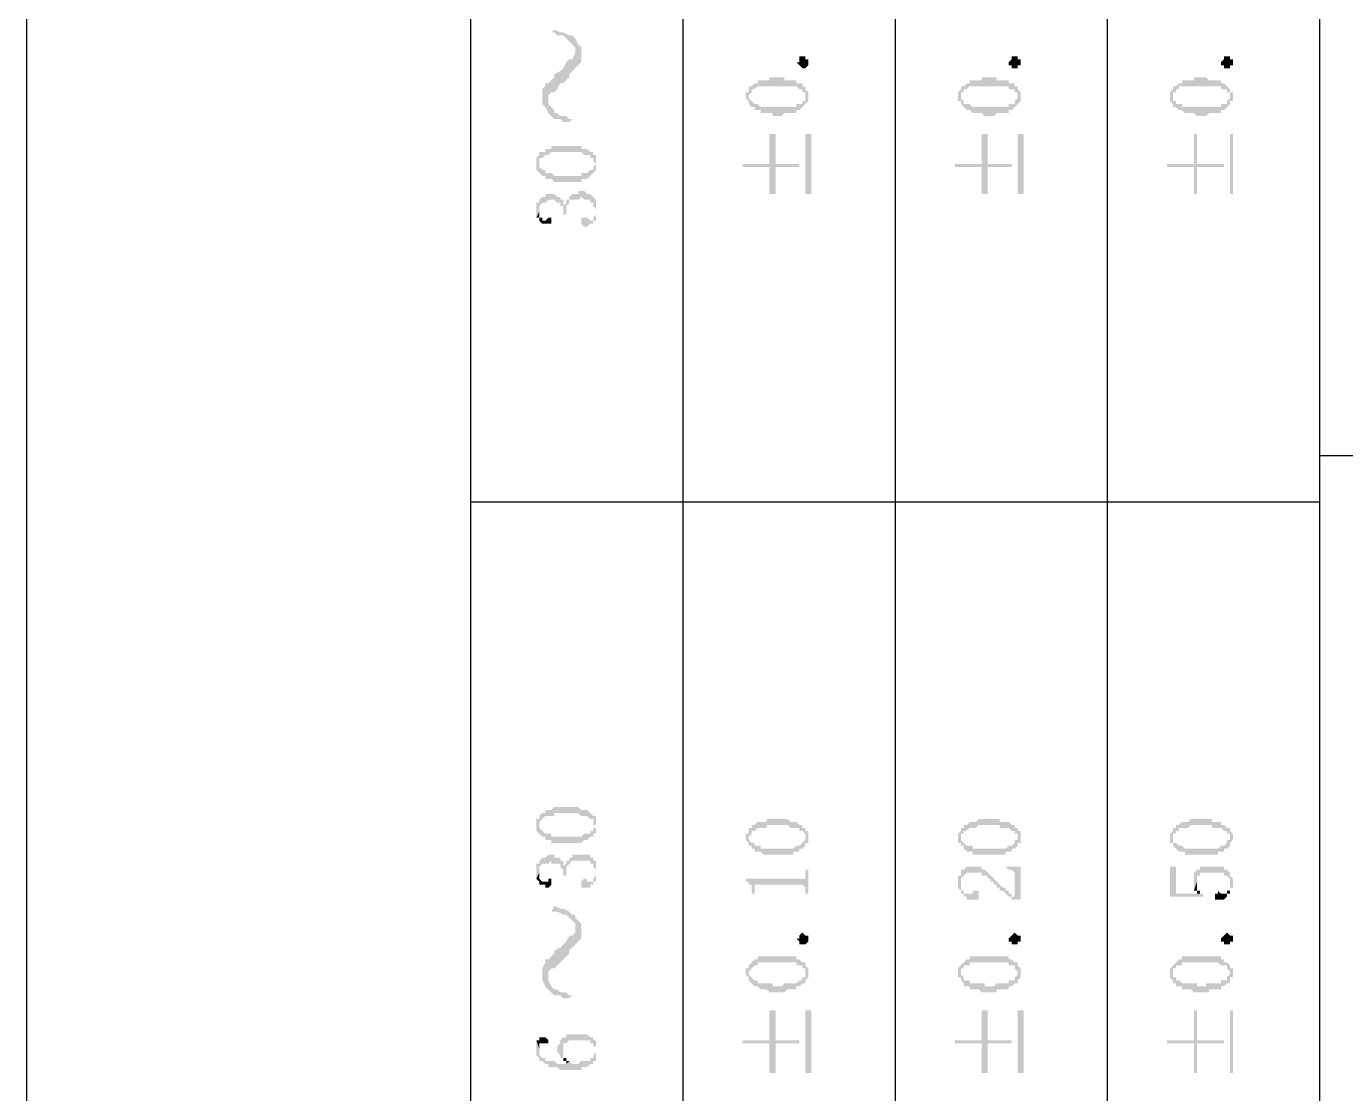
# Model space of a CAD drawing. Header units: millimetres. Extents: x 7018 to 13530, y 4187 to 5692.
# Drawn here: x 9826.37 to 9846.29, y 5022.01 to 5038.12 of the extents above; entities that cross this region are included whole.
import ezdxf

# ---------------------------------------------------------------- set-up
doc = ezdxf.new("R2010")
doc.units = ezdxf.units.MM

msp = doc.modelspace()

# ---------------------------------------------------------------- hatches: boundary and pattern name
at = {"transparency": 33554559}
for points in [[(9834.295, 5038.03), (9834.34, 5038.03), (9834.385, 5037.985), (9834.475, 5037.985), (9834.52, 5037.94), (9834.566, 5037.895), (9834.566, 5037.895), (9834.611, 5037.85), (9834.656, 5037.804), (9834.656, 5037.489), (9834.656, 5037.489), (9834.701, 5037.534), (9834.746, 5037.579), (9834.746, 5037.804), (9834.701, 5037.85), (9834.656, 5037.94), (9834.656, 5037.94), (9834.611, 5037.985), (9834.566, 5037.985), (9834.475, 5038.03), (9834.43, 5038.03), (9834.34, 5038.075)], [(9834.159, 5037.037), (9834.159, 5036.947), (9834.205, 5036.902), (9834.25, 5036.812), (9834.25, 5036.992), (9834.25, 5037.082), (9834.295, 5037.127), (9834.34, 5037.127), (9834.385, 5037.173), (9834.43, 5037.263), (9834.475, 5037.263), (9834.52, 5037.308), (9834.566, 5037.353), (9834.566, 5037.398), (9834.611, 5037.443), (9834.656, 5037.489), (9834.656, 5037.759), (9834.656, 5037.714), (9834.611, 5037.624), (9834.566, 5037.624), (9834.52, 5037.579), (9834.475, 5037.489), (9834.475, 5037.489), (9834.43, 5037.443), (9834.34, 5037.398), (9834.34, 5037.353), (9834.295, 5037.308), (9834.25, 5037.263), (9834.205, 5037.263), (9834.205, 5037.218), (9834.159, 5037.173), (9834.159, 5037.082)], [(9838.176, 5037.579), (9838.176, 5037.534), (9838.176, 5037.534), (9838.131, 5037.489), (9838.086, 5037.489), (9838.041, 5037.534), (9838.041, 5037.534), (9837.996, 5037.579), (9838.041, 5037.579), (9838.041, 5037.624), (9838.041, 5037.669), (9838.131, 5037.669), (9838.131, 5037.624), (9838.176, 5037.624), (9838.176, 5037.579)], [(9841.381, 5037.579), (9841.381, 5037.534), (9841.335, 5037.534), (9841.335, 5037.489), (9841.245, 5037.489), (9841.245, 5037.534), (9841.2, 5037.534), (9841.2, 5037.579), (9841.2, 5037.579), (9841.245, 5037.624), (9841.245, 5037.669), (9841.335, 5037.669), (9841.335, 5037.624), (9841.381, 5037.624), (9841.381, 5037.579)], [(9844.585, 5037.579), (9844.585, 5037.534), (9844.54, 5037.534), (9844.54, 5037.489), (9844.45, 5037.489), (9844.45, 5037.534), (9844.404, 5037.534), (9844.404, 5037.579), (9844.404, 5037.579), (9844.45, 5037.624), (9844.45, 5037.669), (9844.54, 5037.669), (9844.54, 5037.624), (9844.585, 5037.624), (9844.585, 5037.579)], [(9837.228, 5037.082), (9837.228, 5037.037), (9837.228, 5037.037), (9837.274, 5036.992), (9837.274, 5036.947), (9837.274, 5037.082), (9837.274, 5037.082), (9837.319, 5037.127), (9837.319, 5037.173), (9837.364, 5037.173), (9837.409, 5037.218), (9837.996, 5037.218), (9838.041, 5037.173), (9838.086, 5037.173), (9838.086, 5037.127), (9838.131, 5037.127), (9838.131, 5037.082), (9838.131, 5037.218), (9838.086, 5037.218), (9838.086, 5037.263), (9837.996, 5037.263), (9837.996, 5037.308), (9837.815, 5037.308), (9837.815, 5037.353), (9837.589, 5037.353), (9837.589, 5037.308), (9837.409, 5037.308), (9837.409, 5037.263), (9837.364, 5037.263), (9837.319, 5037.218), (9837.274, 5037.218), (9837.274, 5037.173), (9837.274, 5037.127), (9837.228, 5037.127)], [(9840.433, 5037.082), (9840.433, 5037.037), (9840.433, 5036.992), (9840.478, 5036.992), (9840.478, 5036.947), (9840.478, 5037.082), (9840.478, 5037.127), (9840.523, 5037.127), (9840.523, 5037.173), (9840.568, 5037.173), (9840.613, 5037.218), (9841.2, 5037.218), (9841.2, 5037.173), (9841.29, 5037.173), (9841.29, 5037.127), (9841.335, 5037.127), (9841.335, 5037.082), (9841.335, 5037.218), (9841.29, 5037.218), (9841.29, 5037.263), (9841.2, 5037.263), (9841.2, 5037.308), (9841.02, 5037.308), (9841.02, 5037.353), (9840.794, 5037.353), (9840.794, 5037.308), (9840.613, 5037.308), (9840.613, 5037.263), (9840.568, 5037.263), (9840.523, 5037.218), (9840.478, 5037.218), (9840.478, 5037.173), (9840.478, 5037.173), (9840.433, 5037.127)], [(9843.637, 5037.082), (9843.637, 5037.037), (9843.637, 5036.992), (9843.637, 5036.992), (9843.682, 5036.947), (9843.682, 5037.082), (9843.682, 5037.127), (9843.727, 5037.127), (9843.727, 5037.173), (9843.773, 5037.173), (9843.773, 5037.218), (9844.404, 5037.218), (9844.404, 5037.173), (9844.495, 5037.173), (9844.495, 5037.127), (9844.54, 5037.127), (9844.54, 5037.082), (9844.54, 5037.173), (9844.495, 5037.218), (9844.495, 5037.218), (9844.45, 5037.263), (9844.404, 5037.263), (9844.404, 5037.308), (9844.224, 5037.308), (9844.179, 5037.353), (9843.998, 5037.353), (9843.998, 5037.308), (9843.818, 5037.308), (9843.818, 5037.263), (9843.773, 5037.263), (9843.727, 5037.218), (9843.682, 5037.218), (9843.682, 5037.173), (9843.682, 5037.173), (9843.637, 5037.127)], [(9837.274, 5036.947), (9837.319, 5036.902), (9837.364, 5036.902), (9837.364, 5036.857), (9837.454, 5036.857), (9837.454, 5036.812), (9837.635, 5036.812), (9837.635, 5036.766), (9837.77, 5036.766), (9837.815, 5036.812), (9837.996, 5036.812), (9837.996, 5036.857), (9838.041, 5036.857), (9838.086, 5036.902), (9838.086, 5036.902), (9838.131, 5036.947), (9838.131, 5036.947), (9838.176, 5036.992), (9838.176, 5037.082), (9838.176, 5037.127), (9838.176, 5037.127), (9838.131, 5037.173), (9838.131, 5037.037), (9838.131, 5036.992), (9838.086, 5036.992), (9838.086, 5036.947), (9837.996, 5036.947), (9837.996, 5036.902), (9837.454, 5036.902), (9837.409, 5036.947), (9837.364, 5036.947), (9837.319, 5036.992), (9837.319, 5036.992), (9837.274, 5037.037), (9837.274, 5037.082)], [(9840.478, 5036.947), (9840.523, 5036.902), (9840.523, 5036.902), (9840.568, 5036.857), (9840.613, 5036.857), (9840.658, 5036.812), (9840.794, 5036.812), (9840.839, 5036.766), (9840.974, 5036.766), (9841.02, 5036.812), (9841.2, 5036.812), (9841.2, 5036.857), (9841.245, 5036.857), (9841.29, 5036.902), (9841.29, 5036.902), (9841.335, 5036.947), (9841.335, 5036.947), (9841.381, 5036.992), (9841.381, 5037.082), (9841.381, 5037.127), (9841.381, 5037.127), (9841.335, 5037.173), (9841.335, 5037.037), (9841.335, 5037.037), (9841.29, 5036.992), (9841.29, 5036.947), (9841.2, 5036.947), (9841.2, 5036.902), (9840.658, 5036.902), (9840.613, 5036.947), (9840.523, 5036.947), (9840.523, 5036.992), (9840.523, 5036.992), (9840.478, 5037.037), (9840.478, 5037.082)], [(9843.682, 5036.947), (9843.682, 5036.902), (9843.727, 5036.902), (9843.773, 5036.857), (9843.818, 5036.857), (9843.863, 5036.812), (9843.998, 5036.812), (9844.043, 5036.766), (9844.179, 5036.766), (9844.224, 5036.812), (9844.404, 5036.812), (9844.404, 5036.857), (9844.45, 5036.857), (9844.495, 5036.902), (9844.495, 5036.902), (9844.54, 5036.947), (9844.54, 5036.992), (9844.585, 5036.992), (9844.585, 5037.082), (9844.585, 5037.127), (9844.54, 5037.127), (9844.54, 5037.173), (9844.54, 5037.037), (9844.54, 5037.037), (9844.495, 5036.992), (9844.495, 5036.947), (9844.404, 5036.947), (9844.404, 5036.902), (9843.818, 5036.902), (9843.818, 5036.947), (9843.727, 5036.947), (9843.727, 5036.992), (9843.682, 5036.992), (9843.682, 5037.037), (9843.682, 5037.082)], [(9834.25, 5036.812), (9834.25, 5036.812), (9834.295, 5036.766), (9834.34, 5036.721), (9834.43, 5036.721), (9834.475, 5036.676), (9834.566, 5036.676), (9834.611, 5036.721), (9834.566, 5036.721), (9834.52, 5036.766), (9834.43, 5036.766), (9834.385, 5036.812), (9834.34, 5036.812), (9834.34, 5036.857), (9834.295, 5036.902), (9834.25, 5036.947), (9834.25, 5036.992)], [(9837.183, 5036.044), (9837.183, 5035.999), (9837.589, 5035.999), (9837.589, 5035.593), (9837.68, 5035.593), (9837.68, 5035.999), (9838.041, 5035.999), (9838.041, 5036.044), (9837.68, 5036.044), (9837.68, 5036.496), (9837.589, 5036.496), (9837.589, 5036.044)], [(9838.221, 5035.593), (9838.221, 5036.496), (9838.131, 5036.496), (9838.131, 5035.593)], [(9840.388, 5036.044), (9840.388, 5035.999), (9840.794, 5035.999), (9840.794, 5035.593), (9840.884, 5035.593), (9840.884, 5035.999), (9841.245, 5035.999), (9841.245, 5036.044), (9840.884, 5036.044), (9840.884, 5036.496), (9840.794, 5036.496), (9840.794, 5036.044)], [(9841.426, 5035.593), (9841.426, 5036.496), (9841.335, 5036.496), (9841.335, 5035.593)], [(9843.592, 5036.044), (9843.592, 5035.999), (9843.998, 5035.999), (9843.998, 5035.593), (9844.043, 5035.593), (9844.043, 5035.999), (9844.45, 5035.999), (9844.45, 5036.044), (9844.043, 5036.044), (9844.043, 5036.496), (9843.998, 5036.496), (9843.998, 5036.044)], [(9844.585, 5035.593), (9844.585, 5036.496), (9844.54, 5036.496), (9844.54, 5035.593)], [(9834.069, 5036.044), (9834.069, 5035.999), (9834.069, 5035.954), (9834.069, 5035.954), (9834.114, 5035.909), (9834.114, 5036.044), (9834.114, 5036.089), (9834.114, 5036.135), (9834.159, 5036.135), (9834.205, 5036.18), (9834.25, 5036.18), (9834.295, 5036.225), (9834.746, 5036.225), (9834.791, 5036.18), (9834.882, 5036.18), (9834.882, 5036.135), (9834.927, 5036.135), (9834.927, 5036.089), (9834.927, 5036.089), (9834.972, 5036.044), (9834.972, 5036.18), (9834.927, 5036.18), (9834.927, 5036.225), (9834.882, 5036.225), (9834.836, 5036.27), (9834.746, 5036.27), (9834.746, 5036.315), (9834.295, 5036.315), (9834.295, 5036.27), (9834.205, 5036.27), (9834.205, 5036.225), (9834.114, 5036.225), (9834.114, 5036.18), (9834.114, 5036.18), (9834.069, 5036.135), (9834.069, 5036.089), (9834.069, 5036.089)], [(9834.114, 5035.909), (9834.114, 5035.909), (9834.159, 5035.864), (9834.205, 5035.864), (9834.205, 5035.819), (9834.295, 5035.819), (9834.34, 5035.774), (9834.746, 5035.774), (9834.746, 5035.819), (9834.836, 5035.819), (9834.882, 5035.864), (9834.882, 5035.864), (9834.927, 5035.909), (9834.927, 5035.909), (9834.972, 5035.954), (9834.972, 5036.044), (9834.972, 5036.089), (9834.972, 5036.135), (9834.972, 5036.18), (9834.972, 5036.044), (9834.972, 5036.044), (9834.927, 5035.999), (9834.927, 5035.954), (9834.882, 5035.954), (9834.836, 5035.909), (9834.746, 5035.909), (9834.746, 5035.864), (9834.34, 5035.864), (9834.295, 5035.909), (9834.205, 5035.909), (9834.205, 5035.954), (9834.159, 5035.954), (9834.114, 5035.999), (9834.114, 5036.044), (9834.114, 5036.044)], [(9834.069, 5035.367), (9834.069, 5035.322), (9834.069, 5035.277), (9834.069, 5035.232), (9834.114, 5035.322), (9834.114, 5035.412), (9834.114, 5035.412), (9834.159, 5035.458), (9834.205, 5035.458), (9834.25, 5035.503), (9834.34, 5035.503), (9834.385, 5035.458), (9834.43, 5035.458), (9834.43, 5035.412), (9834.475, 5035.412), (9834.475, 5035.367), (9834.475, 5035.277), (9834.52, 5035.277), (9834.52, 5035.322), (9834.52, 5035.412), (9834.52, 5035.412), (9834.566, 5035.458), (9834.566, 5035.503), (9834.701, 5035.503), (9834.746, 5035.548), (9834.746, 5035.548), (9834.791, 5035.503), (9834.882, 5035.503), (9834.882, 5035.458), (9834.927, 5035.458), (9834.927, 5035.412), (9834.972, 5035.367), (9834.972, 5035.322), (9834.972, 5035.503), (9834.972, 5035.503), (9834.927, 5035.548), (9834.927, 5035.548), (9834.882, 5035.593), (9834.836, 5035.593), (9834.791, 5035.638), (9834.701, 5035.638), (9834.701, 5035.593), (9834.611, 5035.593), (9834.566, 5035.548), (9834.566, 5035.503), (9834.52, 5035.503), (9834.52, 5035.458), (9834.52, 5035.458), (9834.475, 5035.412), (9834.475, 5035.458), (9834.475, 5035.503), (9834.43, 5035.503), (9834.43, 5035.548), (9834.385, 5035.548), (9834.34, 5035.593), (9834.205, 5035.593), (9834.205, 5035.548), (9834.159, 5035.548), (9834.114, 5035.503), (9834.114, 5035.458), (9834.069, 5035.458), (9834.069, 5035.412)], [(9834.746, 5035.142), (9834.746, 5035.142), (9834.791, 5035.097), (9834.836, 5035.097), (9834.882, 5035.142), (9834.927, 5035.142), (9834.927, 5035.187), (9834.972, 5035.187), (9834.972, 5035.277), (9834.972, 5035.322), (9834.972, 5035.367), (9834.972, 5035.458), (9834.972, 5035.503), (9834.972, 5035.322), (9834.972, 5035.277), (9834.972, 5035.277), (9834.927, 5035.232), (9834.927, 5035.187), (9834.882, 5035.187), (9834.836, 5035.232), (9834.746, 5035.232), (9834.746, 5035.187), (9834.746, 5035.187)], [(9834.069, 5035.232), (9834.114, 5035.232), (9834.114, 5035.187), (9834.114, 5035.187), (9834.159, 5035.142), (9834.295, 5035.142), (9834.295, 5035.187), (9834.295, 5035.232), (9834.25, 5035.232), (9834.205, 5035.187), (9834.159, 5035.187), (9834.159, 5035.232), (9834.114, 5035.232), (9834.114, 5035.322), (9834.114, 5035.322)], [(9834.069, 5026.07), (9834.069, 5026.025), (9834.069, 5025.98), (9834.069, 5025.98), (9834.114, 5025.935), (9834.114, 5026.07), (9834.114, 5026.115), (9834.114, 5026.115), (9834.159, 5026.16), (9834.159, 5026.16), (9834.205, 5026.205), (9834.34, 5026.205), (9834.34, 5026.251), (9834.701, 5026.251), (9834.746, 5026.205), (9834.836, 5026.205), (9834.882, 5026.16), (9834.927, 5026.16), (9834.927, 5026.115), (9834.927, 5026.07), (9834.972, 5026.07), (9834.972, 5026.205), (9834.927, 5026.205), (9834.882, 5026.251), (9834.882, 5026.251), (9834.836, 5026.296), (9834.746, 5026.296), (9834.701, 5026.341), (9834.34, 5026.341), (9834.295, 5026.296), (9834.205, 5026.296), (9834.205, 5026.251), (9834.159, 5026.251), (9834.114, 5026.205), (9834.114, 5026.16), (9834.069, 5026.16)], [(9834.114, 5025.935), (9834.114, 5025.935), (9834.159, 5025.89), (9834.205, 5025.89), (9834.205, 5025.844), (9834.295, 5025.844), (9834.295, 5025.799), (9834.746, 5025.799), (9834.791, 5025.844), (9834.836, 5025.844), (9834.882, 5025.89), (9834.927, 5025.89), (9834.927, 5025.935), (9834.972, 5025.935), (9834.972, 5025.98), (9834.972, 5026.025), (9834.972, 5026.07), (9834.972, 5026.115), (9834.972, 5026.16), (9834.972, 5026.205), (9834.972, 5026.025), (9834.927, 5026.025), (9834.927, 5025.98), (9834.882, 5025.98), (9834.882, 5025.935), (9834.791, 5025.935), (9834.746, 5025.89), (9834.295, 5025.89), (9834.295, 5025.935), (9834.205, 5025.935), (9834.159, 5025.98), (9834.159, 5025.98), (9834.114, 5026.025), (9834.114, 5026.07)], [(9837.228, 5025.89), (9837.228, 5025.844), (9837.274, 5025.799), (9837.274, 5025.754), (9837.274, 5025.89), (9837.274, 5025.89), (9837.319, 5025.935), (9837.319, 5025.98), (9837.364, 5025.98), (9837.409, 5026.025), (9837.544, 5026.025), (9837.544, 5026.07), (9837.86, 5026.07), (9837.905, 5026.025), (9838.041, 5026.025), (9838.041, 5025.98), (9838.086, 5025.98), (9838.131, 5025.935), (9838.131, 5025.89), (9838.131, 5026.025), (9838.086, 5026.025), (9838.086, 5026.07), (9838.041, 5026.07), (9837.996, 5026.115), (9837.905, 5026.115), (9837.86, 5026.16), (9837.544, 5026.16), (9837.544, 5026.115), (9837.409, 5026.115), (9837.364, 5026.07), (9837.319, 5026.07), (9837.319, 5026.025), (9837.274, 5026.025), (9837.274, 5025.98), (9837.274, 5025.935), (9837.228, 5025.935)], [(9837.274, 5025.754), (9837.319, 5025.754), (9837.319, 5025.709), (9837.364, 5025.709), (9837.364, 5025.664), (9837.454, 5025.664), (9837.499, 5025.619), (9837.951, 5025.619), (9837.951, 5025.664), (9838.041, 5025.664), (9838.041, 5025.709), (9838.086, 5025.709), (9838.131, 5025.754), (9838.131, 5025.799), (9838.176, 5025.799), (9838.176, 5025.844), (9838.176, 5025.89), (9838.176, 5025.935), (9838.176, 5025.98), (9838.131, 5025.98), (9838.131, 5026.025), (9838.131, 5025.844), (9838.131, 5025.844), (9838.086, 5025.799), (9838.086, 5025.799), (9838.041, 5025.754), (9837.996, 5025.754), (9837.951, 5025.709), (9837.454, 5025.709), (9837.454, 5025.754), (9837.364, 5025.754), (9837.364, 5025.799), (9837.319, 5025.799), (9837.274, 5025.844), (9837.274, 5025.89)], [(9840.433, 5025.89), (9840.433, 5025.799), (9840.478, 5025.799), (9840.478, 5025.754), (9840.478, 5025.89), (9840.478, 5025.935), (9840.523, 5025.935), (9840.523, 5025.98), (9840.568, 5025.98), (9840.613, 5026.025), (9840.704, 5026.025), (9840.749, 5026.07), (9841.065, 5026.07), (9841.065, 5026.025), (9841.2, 5026.025), (9841.245, 5025.98), (9841.29, 5025.98), (9841.29, 5025.935), (9841.335, 5025.935), (9841.335, 5025.89), (9841.335, 5026.025), (9841.29, 5026.025), (9841.29, 5026.07), (9841.245, 5026.07), (9841.2, 5026.115), (9841.065, 5026.115), (9841.065, 5026.16), (9840.749, 5026.16), (9840.704, 5026.115), (9840.613, 5026.115), (9840.568, 5026.07), (9840.523, 5026.07), (9840.523, 5026.025), (9840.478, 5026.025), (9840.478, 5025.98), (9840.478, 5025.98), (9840.433, 5025.935)], [(9840.478, 5025.754), (9840.523, 5025.754), (9840.523, 5025.709), (9840.523, 5025.709), (9840.568, 5025.664), (9840.658, 5025.664), (9840.658, 5025.619), (9841.155, 5025.619), (9841.155, 5025.664), (9841.245, 5025.664), (9841.245, 5025.709), (9841.29, 5025.709), (9841.335, 5025.754), (9841.335, 5025.799), (9841.381, 5025.799), (9841.381, 5025.844), (9841.381, 5025.89), (9841.381, 5025.935), (9841.381, 5025.98), (9841.335, 5025.98), (9841.335, 5026.025), (9841.335, 5025.844), (9841.29, 5025.844), (9841.29, 5025.799), (9841.29, 5025.799), (9841.245, 5025.754), (9841.2, 5025.754), (9841.155, 5025.709), (9840.658, 5025.709), (9840.658, 5025.754), (9840.568, 5025.754), (9840.523, 5025.799), (9840.523, 5025.799), (9840.478, 5025.844), (9840.478, 5025.89)], [(9843.637, 5025.89), (9843.637, 5025.799), (9843.682, 5025.799), (9843.682, 5025.754), (9843.682, 5025.89), (9843.682, 5025.935), (9843.727, 5025.935), (9843.727, 5025.98), (9843.773, 5025.98), (9843.773, 5026.025), (9843.908, 5026.025), (9843.953, 5026.07), (9844.269, 5026.07), (9844.269, 5026.025), (9844.404, 5026.025), (9844.45, 5025.98), (9844.495, 5025.98), (9844.495, 5025.935), (9844.54, 5025.935), (9844.54, 5025.89), (9844.54, 5026.025), (9844.495, 5026.025), (9844.45, 5026.07), (9844.404, 5026.07), (9844.404, 5026.115), (9844.269, 5026.115), (9844.269, 5026.16), (9843.953, 5026.16), (9843.908, 5026.115), (9843.818, 5026.115), (9843.773, 5026.07), (9843.727, 5026.07), (9843.727, 5026.025), (9843.682, 5026.025), (9843.682, 5025.98), (9843.682, 5025.98), (9843.637, 5025.935)], [(9843.682, 5025.754), (9843.682, 5025.754), (9843.727, 5025.709), (9843.727, 5025.709), (9843.773, 5025.664), (9843.863, 5025.664), (9843.863, 5025.619), (9844.359, 5025.619), (9844.359, 5025.664), (9844.45, 5025.664), (9844.45, 5025.709), (9844.495, 5025.709), (9844.54, 5025.754), (9844.54, 5025.799), (9844.54, 5025.799), (9844.585, 5025.844), (9844.585, 5025.89), (9844.585, 5025.935), (9844.585, 5025.935), (9844.54, 5025.98), (9844.54, 5026.025), (9844.54, 5025.844), (9844.495, 5025.844), (9844.495, 5025.799), (9844.495, 5025.799), (9844.45, 5025.754), (9844.404, 5025.754), (9844.359, 5025.709), (9843.863, 5025.709), (9843.818, 5025.754), (9843.773, 5025.754), (9843.727, 5025.799), (9843.682, 5025.799), (9843.682, 5025.844), (9843.682, 5025.89)], [(9834.069, 5025.348), (9834.069, 5025.258), (9834.069, 5025.258), (9834.114, 5025.348), (9834.114, 5025.393), (9834.114, 5025.438), (9834.114, 5025.438), (9834.159, 5025.483), (9834.25, 5025.483), (9834.295, 5025.529), (9834.295, 5025.483), (9834.43, 5025.483), (9834.43, 5025.438), (9834.43, 5025.438), (9834.475, 5025.393), (9834.475, 5025.348), (9834.475, 5025.303), (9834.52, 5025.303), (9834.52, 5025.348), (9834.52, 5025.438), (9834.52, 5025.438), (9834.566, 5025.483), (9834.566, 5025.483), (9834.611, 5025.529), (9834.882, 5025.529), (9834.882, 5025.483), (9834.927, 5025.483), (9834.927, 5025.438), (9834.927, 5025.438), (9834.972, 5025.393), (9834.972, 5025.348), (9834.972, 5025.529), (9834.927, 5025.529), (9834.927, 5025.574), (9834.882, 5025.574), (9834.882, 5025.619), (9834.611, 5025.619), (9834.611, 5025.574), (9834.566, 5025.574), (9834.566, 5025.529), (9834.52, 5025.529), (9834.52, 5025.483), (9834.52, 5025.483), (9834.475, 5025.438), (9834.475, 5025.529), (9834.43, 5025.529), (9834.43, 5025.574), (9834.34, 5025.574), (9834.34, 5025.619), (9834.25, 5025.619), (9834.205, 5025.574), (9834.159, 5025.574), (9834.114, 5025.529), (9834.114, 5025.483), (9834.069, 5025.483), (9834.069, 5025.438), (9834.069, 5025.393)], [(9834.746, 5025.167), (9834.746, 5025.122), (9834.882, 5025.122), (9834.882, 5025.167), (9834.927, 5025.167), (9834.927, 5025.213), (9834.972, 5025.213), (9834.972, 5025.258), (9834.972, 5025.348), (9834.972, 5025.393), (9834.972, 5025.438), (9834.972, 5025.483), (9834.972, 5025.348), (9834.972, 5025.303), (9834.972, 5025.303), (9834.927, 5025.258), (9834.927, 5025.213), (9834.836, 5025.213), (9834.836, 5025.258), (9834.791, 5025.258), (9834.746, 5025.213), (9834.746, 5025.213)], [(9837.228, 5025.258), (9837.228, 5025.213), (9837.274, 5025.213), (9837.274, 5025.167), (9837.319, 5025.167), (9837.319, 5025.122), (9837.319, 5025.077), (9837.319, 5025.032), (9837.364, 5025.032), (9837.364, 5025.122), (9837.364, 5025.167), (9838.086, 5025.167), (9838.131, 5025.122), (9838.131, 5025.077), (9838.131, 5025.032), (9838.176, 5025.032), (9838.176, 5025.393), (9838.131, 5025.393), (9838.131, 5025.303), (9838.131, 5025.258), (9838.041, 5025.258)], [(9840.433, 5025.213), (9840.433, 5025.167), (9840.433, 5025.122), (9840.478, 5025.077), (9840.478, 5025.213), (9840.478, 5025.258), (9840.478, 5025.258), (9840.523, 5025.303), (9840.523, 5025.303), (9840.568, 5025.348), (9840.794, 5025.348), (9840.794, 5025.303), (9840.884, 5025.303), (9840.884, 5025.258), (9840.929, 5025.258), (9840.929, 5025.213), (9840.974, 5025.213), (9840.974, 5025.167), (9841.02, 5025.167), (9841.02, 5025.122), (9841.065, 5025.122), (9841.065, 5025.077), (9841.11, 5025.077), (9841.155, 5025.032), (9841.155, 5025.032), (9841.2, 5024.987), (9841.245, 5024.987), (9841.245, 5024.942), (9841.29, 5024.942), (9841.29, 5024.987), (9841.245, 5024.987), (9841.245, 5025.032), (9841.2, 5025.032), (9841.2, 5025.077), (9841.155, 5025.077), (9841.155, 5025.122), (9841.11, 5025.122), (9841.065, 5025.167), (9841.065, 5025.167), (9841.02, 5025.213), (9841.02, 5025.213), (9840.974, 5025.258), (9840.974, 5025.258), (9840.929, 5025.303), (9840.929, 5025.303), (9840.884, 5025.348), (9840.884, 5025.348), (9840.839, 5025.393), (9840.794, 5025.393), (9840.794, 5025.438), (9840.568, 5025.438), (9840.523, 5025.393), (9840.478, 5025.393), (9840.478, 5025.348), (9840.478, 5025.303), (9840.433, 5025.303)], [(9841.155, 5025.438), (9841.155, 5025.438), (9841.2, 5025.393), (9841.245, 5025.393), (9841.29, 5025.348), (9841.29, 5024.942), (9841.381, 5024.942), (9841.381, 5025.438)], [(9843.637, 5025.438), (9843.637, 5024.987), (9844.134, 5024.987), (9844.134, 5025.032), (9843.727, 5025.032), (9843.727, 5025.438)], [(9843.998, 5025.213), (9843.998, 5025.167), (9843.998, 5025.122), (9843.998, 5025.077), (9843.998, 5025.077), (9844.043, 5025.213), (9844.043, 5025.258), (9844.043, 5025.303), (9844.088, 5025.303), (9844.088, 5025.348), (9844.45, 5025.348), (9844.45, 5025.303), (9844.495, 5025.303), (9844.54, 5025.258), (9844.54, 5025.032), (9844.54, 5025.122), (9844.585, 5025.122), (9844.585, 5025.167), (9844.585, 5025.258), (9844.585, 5025.258), (9844.54, 5025.303), (9844.54, 5025.348), (9844.54, 5025.348), (9844.495, 5025.393), (9844.45, 5025.393), (9844.45, 5025.438), (9844.088, 5025.438), (9844.088, 5025.393), (9844.043, 5025.393), (9843.998, 5025.348), (9843.998, 5025.258), (9843.998, 5025.258)], [(9834.069, 5025.258), (9834.114, 5025.213), (9834.114, 5025.167), (9834.205, 5025.167), (9834.205, 5025.122), (9834.25, 5025.122), (9834.295, 5025.167), (9834.295, 5025.213), (9834.295, 5025.258), (9834.25, 5025.258), (9834.25, 5025.213), (9834.159, 5025.213), (9834.114, 5025.258), (9834.114, 5025.303), (9834.114, 5025.348)], [(9843.998, 5025.077), (9844.043, 5025.077), (9844.043, 5025.032), (9844.088, 5025.032), (9844.088, 5025.077), (9844.043, 5025.077), (9844.043, 5025.122), (9844.043, 5025.213)], [(9840.478, 5025.077), (9840.478, 5025.032), (9840.523, 5025.032), (9840.523, 5024.987), (9840.568, 5024.987), (9840.568, 5024.942), (9840.749, 5024.942), (9840.749, 5024.987), (9840.749, 5025.032), (9840.749, 5025.077), (9840.658, 5025.077), (9840.658, 5025.032), (9840.523, 5025.032), (9840.523, 5025.077), (9840.478, 5025.077), (9840.478, 5025.167), (9840.478, 5025.167)], [(9844.314, 5024.987), (9844.314, 5024.942), (9844.45, 5024.942), (9844.495, 5024.987), (9844.495, 5025.032), (9844.54, 5025.032), (9844.54, 5025.167), (9844.54, 5025.122), (9844.54, 5025.077), (9844.495, 5025.077), (9844.495, 5025.032), (9844.404, 5025.032), (9844.359, 5025.077), (9844.359, 5025.032), (9844.314, 5025.032)], [(9834.295, 5024.761), (9834.385, 5024.761), (9834.475, 5024.716), (9834.52, 5024.716), (9834.566, 5024.671), (9834.566, 5024.671), (9834.611, 5024.626), (9834.656, 5024.581), (9834.656, 5024.265), (9834.656, 5024.265), (9834.701, 5024.31), (9834.746, 5024.355), (9834.746, 5024.581), (9834.701, 5024.626), (9834.656, 5024.671), (9834.656, 5024.716), (9834.611, 5024.716), (9834.566, 5024.761), (9834.475, 5024.806), (9834.43, 5024.806), (9834.34, 5024.852)], [(9834.159, 5023.813), (9834.159, 5023.723), (9834.205, 5023.633), (9834.25, 5023.588), (9834.25, 5023.768), (9834.25, 5023.859), (9834.295, 5023.904), (9834.34, 5023.904), (9834.385, 5023.949), (9834.43, 5023.994), (9834.475, 5024.039), (9834.52, 5024.084), (9834.566, 5024.129), (9834.566, 5024.175), (9834.611, 5024.22), (9834.656, 5024.265), (9834.656, 5024.49), (9834.656, 5024.445), (9834.611, 5024.4), (9834.566, 5024.4), (9834.52, 5024.31), (9834.475, 5024.265), (9834.475, 5024.265), (9834.43, 5024.22), (9834.34, 5024.175), (9834.34, 5024.129), (9834.295, 5024.084), (9834.25, 5024.039), (9834.205, 5024.039), (9834.205, 5023.994), (9834.159, 5023.904), (9834.159, 5023.859)], [(9838.176, 5024.355), (9838.176, 5024.31), (9838.176, 5024.31), (9838.131, 5024.265), (9838.041, 5024.265), (9838.041, 5024.31), (9838.041, 5024.31), (9837.996, 5024.355), (9838.041, 5024.355), (9838.041, 5024.4), (9838.041, 5024.4), (9838.086, 5024.445), (9838.086, 5024.445), (9838.131, 5024.4), (9838.176, 5024.4), (9838.176, 5024.355)], [(9841.381, 5024.355), (9841.381, 5024.31), (9841.335, 5024.31), (9841.335, 5024.265), (9841.245, 5024.265), (9841.245, 5024.31), (9841.2, 5024.31), (9841.2, 5024.355), (9841.2, 5024.355), (9841.245, 5024.4), (9841.245, 5024.4), (9841.29, 5024.445), (9841.29, 5024.445), (9841.335, 5024.4), (9841.381, 5024.4), (9841.381, 5024.355)], [(9844.585, 5024.355), (9844.585, 5024.31), (9844.54, 5024.31), (9844.54, 5024.265), (9844.45, 5024.265), (9844.45, 5024.31), (9844.404, 5024.31), (9844.404, 5024.355), (9844.404, 5024.355), (9844.45, 5024.4), (9844.45, 5024.4), (9844.495, 5024.445), (9844.495, 5024.445), (9844.54, 5024.4), (9844.585, 5024.4), (9844.585, 5024.355)], [(9837.228, 5023.813), (9837.228, 5023.813), (9837.274, 5023.768), (9837.274, 5023.723), (9837.274, 5023.859), (9837.274, 5023.859), (9837.319, 5023.904), (9837.319, 5023.904), (9837.364, 5023.949), (9837.409, 5023.949), (9837.409, 5023.994), (9837.996, 5023.994), (9837.996, 5023.949), (9838.086, 5023.949), (9838.086, 5023.904), (9838.131, 5023.904), (9838.131, 5023.859), (9838.131, 5023.813), (9838.131, 5023.994), (9838.086, 5023.994), (9838.041, 5024.039), (9837.996, 5024.039), (9837.996, 5024.084), (9837.409, 5024.084), (9837.409, 5024.039), (9837.364, 5024.039), (9837.319, 5023.994), (9837.319, 5023.994), (9837.274, 5023.949), (9837.274, 5023.904), (9837.228, 5023.904), (9837.228, 5023.859)], [(9840.433, 5023.813), (9840.433, 5023.768), (9840.478, 5023.768), (9840.478, 5023.723), (9840.478, 5023.859), (9840.478, 5023.904), (9840.523, 5023.904), (9840.523, 5023.949), (9840.613, 5023.949), (9840.613, 5023.994), (9841.2, 5023.994), (9841.2, 5023.949), (9841.29, 5023.949), (9841.29, 5023.904), (9841.29, 5023.904), (9841.335, 5023.859), (9841.335, 5023.813), (9841.335, 5023.994), (9841.29, 5023.994), (9841.245, 5024.039), (9841.2, 5024.039), (9841.2, 5024.084), (9840.613, 5024.084), (9840.613, 5024.039), (9840.568, 5024.039), (9840.523, 5023.994), (9840.523, 5023.994), (9840.478, 5023.949), (9840.478, 5023.949), (9840.433, 5023.904), (9840.433, 5023.859)], [(9843.637, 5023.813), (9843.637, 5023.768), (9843.637, 5023.768), (9843.682, 5023.723), (9843.682, 5023.859), (9843.682, 5023.904), (9843.727, 5023.904), (9843.727, 5023.949), (9843.818, 5023.949), (9843.818, 5023.994), (9844.359, 5023.994), (9844.404, 5023.949), (9844.495, 5023.949), (9844.495, 5023.904), (9844.495, 5023.904), (9844.54, 5023.859), (9844.54, 5023.813), (9844.54, 5023.949), (9844.495, 5023.994), (9844.45, 5023.994), (9844.45, 5024.039), (9844.404, 5024.039), (9844.404, 5024.084), (9843.818, 5024.084), (9843.818, 5024.039), (9843.773, 5024.039), (9843.727, 5023.994), (9843.727, 5023.994), (9843.682, 5023.949), (9843.682, 5023.949), (9843.637, 5023.904), (9843.637, 5023.859)], [(9837.274, 5023.723), (9837.319, 5023.678), (9837.319, 5023.678), (9837.364, 5023.633), (9837.409, 5023.633), (9837.454, 5023.588), (9837.544, 5023.588), (9837.589, 5023.543), (9837.815, 5023.543), (9837.86, 5023.588), (9837.996, 5023.588), (9837.996, 5023.633), (9838.041, 5023.633), (9838.086, 5023.678), (9838.131, 5023.678), (9838.131, 5023.723), (9838.131, 5023.723), (9838.176, 5023.768), (9838.176, 5023.813), (9838.176, 5023.859), (9838.176, 5023.904), (9838.176, 5023.904), (9838.131, 5023.949), (9838.131, 5023.813), (9838.131, 5023.768), (9838.086, 5023.768), (9838.086, 5023.723), (9838.041, 5023.723), (9837.996, 5023.678), (9837.815, 5023.678), (9837.77, 5023.633), (9837.635, 5023.633), (9837.635, 5023.678), (9837.409, 5023.678), (9837.409, 5023.723), (9837.364, 5023.723), (9837.319, 5023.768), (9837.319, 5023.768), (9837.274, 5023.813), (9837.274, 5023.813)], [(9840.478, 5023.723), (9840.523, 5023.678), (9840.523, 5023.633), (9840.613, 5023.633), (9840.613, 5023.588), (9840.749, 5023.588), (9840.794, 5023.543), (9841.02, 5023.543), (9841.02, 5023.588), (9841.2, 5023.588), (9841.2, 5023.633), (9841.245, 5023.633), (9841.29, 5023.678), (9841.335, 5023.678), (9841.335, 5023.723), (9841.335, 5023.723), (9841.381, 5023.768), (9841.381, 5023.813), (9841.381, 5023.859), (9841.381, 5023.904), (9841.381, 5023.904), (9841.335, 5023.949), (9841.335, 5023.813), (9841.335, 5023.813), (9841.29, 5023.768), (9841.29, 5023.723), (9841.2, 5023.723), (9841.2, 5023.678), (9841.02, 5023.678), (9840.974, 5023.633), (9840.839, 5023.633), (9840.839, 5023.678), (9840.613, 5023.678), (9840.613, 5023.723), (9840.523, 5023.723), (9840.523, 5023.768), (9840.523, 5023.768), (9840.478, 5023.813), (9840.478, 5023.813)], [(9843.682, 5023.723), (9843.682, 5023.678), (9843.727, 5023.678), (9843.727, 5023.633), (9843.818, 5023.633), (9843.818, 5023.588), (9843.953, 5023.588), (9843.998, 5023.543), (9844.224, 5023.543), (9844.224, 5023.588), (9844.404, 5023.588), (9844.404, 5023.633), (9844.45, 5023.633), (9844.495, 5023.678), (9844.54, 5023.678), (9844.54, 5023.723), (9844.54, 5023.768), (9844.585, 5023.768), (9844.585, 5023.813), (9844.585, 5023.859), (9844.585, 5023.904), (9844.54, 5023.904), (9844.54, 5023.949), (9844.54, 5023.813), (9844.54, 5023.813), (9844.495, 5023.768), (9844.495, 5023.723), (9844.404, 5023.723), (9844.404, 5023.678), (9844.179, 5023.678), (9844.179, 5023.633), (9844.043, 5023.633), (9844.043, 5023.678), (9843.818, 5023.678), (9843.773, 5023.723), (9843.727, 5023.723), (9843.727, 5023.768), (9843.682, 5023.768), (9843.682, 5023.813), (9843.682, 5023.813)], [(9834.25, 5023.588), (9834.25, 5023.588), (9834.295, 5023.543), (9834.34, 5023.498), (9834.43, 5023.498), (9834.475, 5023.452), (9834.566, 5023.452), (9834.611, 5023.498), (9834.566, 5023.498), (9834.52, 5023.543), (9834.43, 5023.543), (9834.385, 5023.588), (9834.34, 5023.588), (9834.295, 5023.633), (9834.25, 5023.723), (9834.25, 5023.768)], [(9837.183, 5022.821), (9837.183, 5022.775), (9837.589, 5022.775), (9837.589, 5022.324), (9837.68, 5022.324), (9837.68, 5022.775), (9838.041, 5022.775), (9838.041, 5022.821), (9837.68, 5022.821), (9837.68, 5023.272), (9837.589, 5023.272), (9837.589, 5022.821)], [(9838.221, 5022.324), (9838.221, 5023.272), (9838.131, 5023.272), (9838.131, 5022.324)], [(9840.388, 5022.821), (9840.388, 5022.775), (9840.794, 5022.775), (9840.794, 5022.324), (9840.884, 5022.324), (9840.884, 5022.775), (9841.245, 5022.775), (9841.245, 5022.821), (9840.884, 5022.821), (9840.884, 5023.272), (9840.794, 5023.272), (9840.794, 5022.821)], [(9841.426, 5022.324), (9841.426, 5023.272), (9841.335, 5023.272), (9841.335, 5022.324)], [(9843.592, 5022.821), (9843.592, 5022.775), (9843.998, 5022.775), (9843.998, 5022.324), (9844.043, 5022.324), (9844.043, 5022.775), (9844.45, 5022.775), (9844.45, 5022.821), (9844.043, 5022.821), (9844.043, 5023.272), (9843.998, 5023.272), (9843.998, 5022.821)], [(9844.585, 5022.324), (9844.585, 5023.272), (9844.54, 5023.272), (9844.54, 5022.324)], [(9834.069, 5022.821), (9834.114, 5022.685), (9834.114, 5022.73), (9834.114, 5022.775), (9834.25, 5022.775), (9834.25, 5022.821), (9834.25, 5022.821), (9834.205, 5022.866), (9834.114, 5022.866), (9834.114, 5022.821)], [(9834.069, 5022.73), (9834.069, 5022.64), (9834.069, 5022.595), (9834.069, 5022.595), (9834.114, 5022.55), (9834.114, 5022.505), (9834.159, 5022.505), (9834.205, 5022.46), (9834.25, 5022.46), (9834.25, 5022.414), (9834.385, 5022.414), (9834.43, 5022.369), (9834.746, 5022.369), (9834.746, 5022.414), (9834.836, 5022.414), (9834.882, 5022.46), (9834.927, 5022.46), (9834.927, 5022.505), (9834.972, 5022.505), (9834.972, 5022.685), (9834.972, 5022.64), (9834.972, 5022.64), (9834.927, 5022.595), (9834.927, 5022.55), (9834.882, 5022.55), (9834.882, 5022.505), (9834.746, 5022.505), (9834.701, 5022.46), (9834.611, 5022.46), (9834.566, 5022.505), (9834.566, 5022.505), (9834.52, 5022.46), (9834.385, 5022.46), (9834.34, 5022.505), (9834.205, 5022.505), (9834.205, 5022.55), (9834.159, 5022.55), (9834.114, 5022.595), (9834.114, 5022.64), (9834.114, 5022.685), (9834.114, 5022.685), (9834.069, 5022.821), (9834.069, 5022.775)], [(9834.385, 5022.685), (9834.385, 5022.64), (9834.43, 5022.595), (9834.43, 5022.55), (9834.475, 5022.55), (9834.475, 5022.685), (9834.475, 5022.73), (9834.475, 5022.775), (9834.52, 5022.775), (9834.566, 5022.821), (9834.882, 5022.821), (9834.882, 5022.775), (9834.927, 5022.775), (9834.927, 5022.73), (9834.972, 5022.73), (9834.972, 5022.685), (9834.972, 5022.55), (9834.972, 5022.595), (9834.972, 5022.685), (9834.972, 5022.775), (9834.972, 5022.821), (9834.927, 5022.821), (9834.927, 5022.866), (9834.882, 5022.866), (9834.836, 5022.911), (9834.52, 5022.911), (9834.52, 5022.866), (9834.475, 5022.866), (9834.43, 5022.821), (9834.43, 5022.775), (9834.43, 5022.775), (9834.385, 5022.73), (9834.385, 5022.73)], [(9834.475, 5022.55), (9834.475, 5022.505), (9834.52, 5022.505), (9834.52, 5022.46), (9834.566, 5022.505), (9834.52, 5022.505), (9834.52, 5022.55), (9834.475, 5022.55), (9834.475, 5022.595), (9834.475, 5022.64), (9834.475, 5022.685)]]:
    msp.add_hatch(color=256, dxfattribs=at).paths.add_polyline_path(points)

# ---------------------------------------------------------------- linework, layer by layer
for p, q in [((9833.076, 5242.873), (9833.076, 4956.132)), ((9845.894, 5031.644), (10242.332, 5031.644))]:
    msp.add_line(p, q)
msp.add_lwpolyline([(10246.37, 4951.873), (10246.37, 5248.873), (9826.37, 5248.873), (9826.37, 4951.873)], close=True)
for points in [[(9845.894, 5242.873), (9845.894, 4956.132)], [(9836.281, 5070.48), (9836.281, 4977.463)], [(9839.485, 5070.48), (9839.485, 4977.463)], [(9842.689, 5070.48), (9842.689, 4977.463)], [(9833.076, 5030.944), (9845.894, 5030.944)]]:
    msp.add_lwpolyline(points)

doc.saveas('drawing.dxf')
